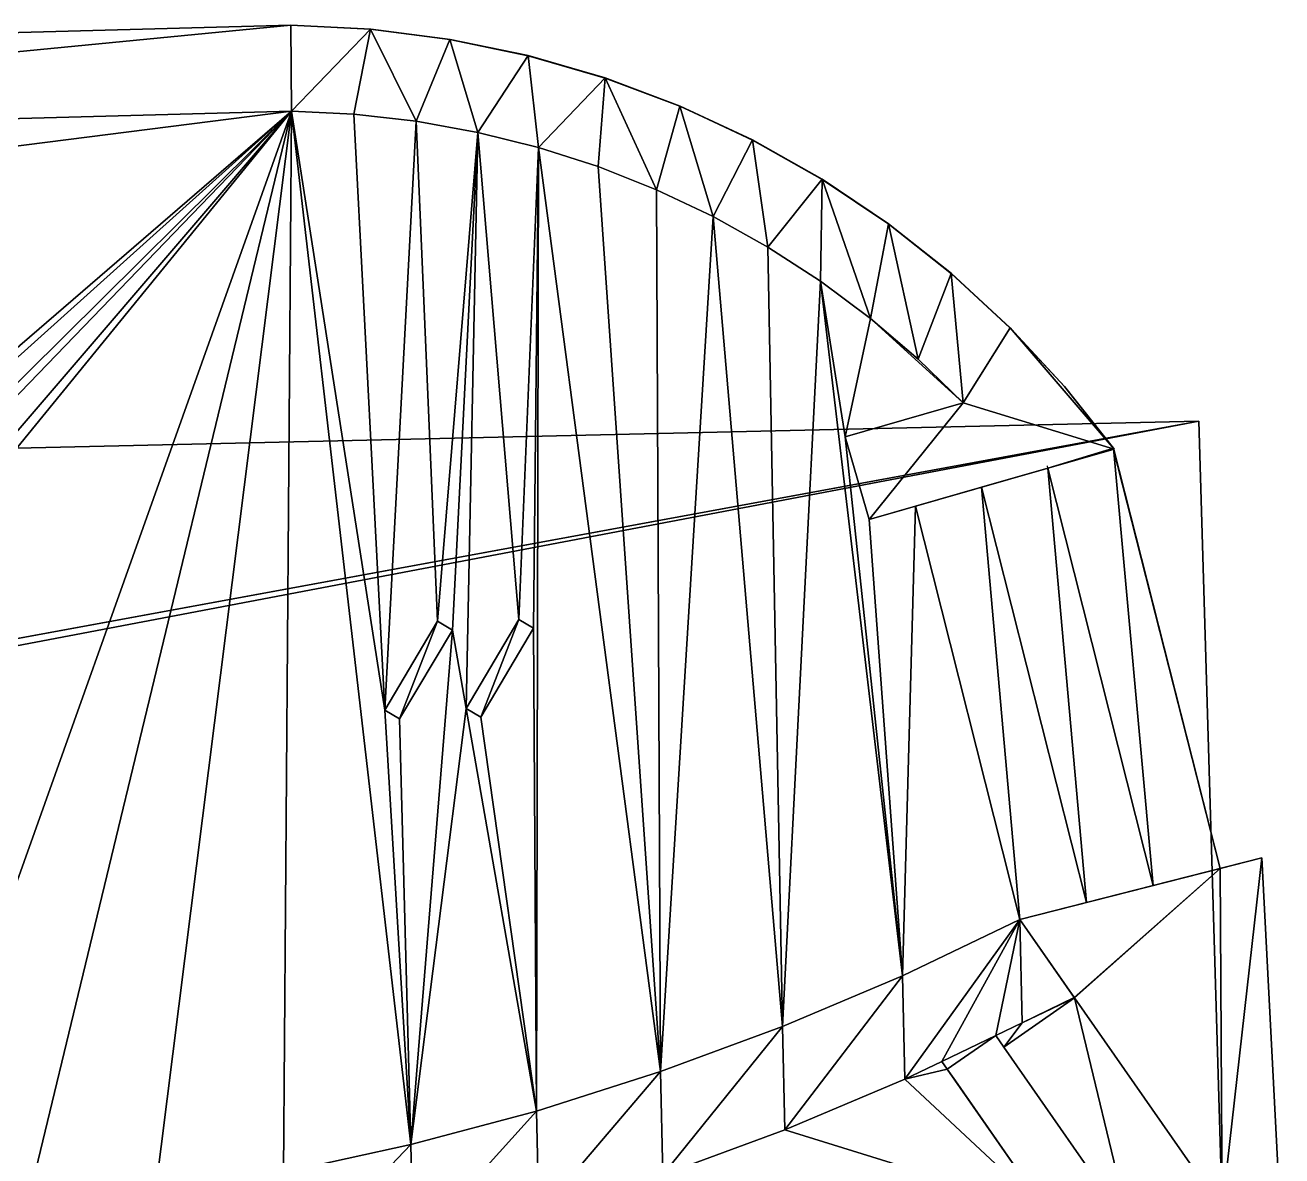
# Model space of a CAD drawing. Extents: x -282 to 16, y -6 to 46.
# Drawn here: x 7.47 to 14.77, y 39.26 to 45.82 of the extents above; entities that cross this region are included whole.
import ezdxf

# ---------------------------------------------------------------- set-up
doc = ezdxf.new("R2010")
doc.units = 0

msp = doc.modelspace()

# ---------------------------------------------------------------- linework, layer by layer
for p, q in [((9.0161, 45.8174, -0.6398), (1.4011, 45.6126, -0.5418)), ((9.4798, 45.7941, -0.6467), (9.0161, 45.8174, -0.6398)), ((9.4798, 45.7941, -0.6467), (9.9403, 45.735, -0.6535)), ((9.9403, 45.735, -0.6535), (10.3949, 45.6405, -0.6602)), ((10.3949, 45.6405, -0.6602), (10.8408, 45.5112, -0.6668)), ((10.8408, 45.5112, -0.6668), (11.2755, 45.3479, -0.6732)), ((11.2755, 45.3479, -0.6732), (11.6962, 45.1515, -0.6793)), ((11.6962, 45.1515, -0.6793), (12.1005, 44.9232, -0.6852)), ((12.1005, 44.9232, -0.6852), (12.486, 44.6643, -0.6909)), ((12.486, 44.6643, -0.6909), (12.8504, 44.3765, -0.6962)), ((12.8504, 44.3765, -0.6962), (13.1914, 44.0614, -0.7011)), ((13.1914, 44.0614, -0.7011), (13.5072, 43.7209, -0.7057)), ((13.5072, 43.7209, -0.7057), (13.7906, 43.3635, -0.7097)), ((13.4115, 43.2467, -0.0618), (13.4083, 43.2592, -0.0618)), ((14.4107, 40.9231, -0.0618), (14.4107, 40.9235, -0.0618)), ((13.5658, 40.1727, 3.5982), (13.5658, 40.1727, 3.9398))]:
    msp.add_line(p, q)
for points in [[(1.4011, 45.6126, -0.4135), (9.0162, 45.8172, -0.493), (9.0161, 45.8174, -0.6398)], [(1.4011, 45.6126, -0.4135), (9.0161, 45.8174, -0.6398), (1.4011, 45.6126, -0.5418)], [(9.0161, 45.8174, 0.1382), (9.0168, 45.8166, -0.0453), (1.4011, 45.6126, 0.1382)], [(9.0161, 45.8174, 0.1382), (1.4011, 45.6126, 0.1382), (1.909, 45.1261, 0.1382)], [(9.0196, 45.3174, 0.1382), (9.0161, 45.8174, 0.1382), (1.909, 45.1261, 0.1382)], [(9.0161, 45.8174, -0.6398), (9.48, 45.7939, -0.4986), (9.4798, 45.7941, -0.6467)], [(9.48, 45.7939, -0.4986), (9.0161, 45.8174, -0.6398), (9.0162, 45.8172, -0.493)], [(9.4798, 45.7941, 0.1382), (9.0168, 45.8166, -0.0453), (9.0161, 45.8174, 0.1382)], [(9.4798, 45.7941, 0.1382), (9.0161, 45.8174, 0.1382), (9.0196, 45.3174, 0.1382)], [(1.4011, 45.6126, -0.0618), (9.0162, 45.8172, -0.493), (1.4011, 45.6126, -0.4135)], [(1.4011, 45.6126, -0.0618), (9.0167, 45.8167, -0.0906), (9.0162, 45.8172, -0.493)], [(1.4011, 45.6126, -0.0618), (9.0168, 45.8166, -0.0453), (9.0167, 45.8167, -0.0906)], [(9.0168, 45.8166, -0.0453), (1.4011, 45.6126, -0.0618), (1.4011, 45.6126, -0.0222)], [(1.4011, 45.6126, 0.1382), (9.0168, 45.8166, -0.0453), (1.4011, 45.6126, -0.0222)], [(9.0162, 45.8172, -0.493), (9.4805, 45.7933, -0.0926), (9.48, 45.7939, -0.4986)], [(9.4805, 45.7933, -0.0926), (9.0162, 45.8172, -0.493), (9.0167, 45.8167, -0.0906)], [(9.0167, 45.8167, -0.0906), (9.4806, 45.7932, -0.0469), (9.4805, 45.7933, -0.0926)], [(9.4806, 45.7932, -0.0469), (9.0167, 45.8167, -0.0906), (9.0168, 45.8166, -0.0453)], [(9.0168, 45.8166, -0.0453), (9.4798, 45.7941, 0.1382), (9.4806, 45.7932, -0.0469)], [(9.3828, 45.3005, 0.1382), (9.4798, 45.7941, 0.1382), (9.0196, 45.3174, 0.1382)], [(9.7441, 45.2597, 0.1382), (9.4798, 45.7941, 0.1382), (9.3828, 45.3005, 0.1382)], [(9.4798, 45.7941, -0.6467), (9.9405, 45.7347, -0.5041), (9.9403, 45.735, -0.6535)], [(9.9405, 45.7347, -0.5041), (9.4798, 45.7941, -0.6467), (9.48, 45.7939, -0.4986)], [(9.9404, 45.735, 0.1382), (9.4806, 45.7932, -0.0469), (9.4798, 45.7941, 0.1382)], [(9.9404, 45.735, 0.1382), (9.4798, 45.7941, 0.1382), (9.7441, 45.2597, 0.1382)], [(9.48, 45.7939, -0.4986), (9.9411, 45.7341, -0.0946), (9.9405, 45.7347, -0.5041)], [(9.9411, 45.7341, -0.0946), (9.48, 45.7939, -0.4986), (9.4805, 45.7933, -0.0926)], [(9.4805, 45.7933, -0.0926), (9.9412, 45.7341, -0.0485), (9.9411, 45.7341, -0.0946)], [(9.9412, 45.7341, -0.0485), (9.4805, 45.7933, -0.0926), (9.4806, 45.7932, -0.0469)], [(9.4806, 45.7932, -0.0469), (9.9404, 45.735, 0.1382), (9.9412, 45.7341, -0.0485)], [(10.102, 45.1952, 0.1382), (9.9404, 45.735, 0.1382), (9.7441, 45.2597, 0.1382)], [(9.9403, 45.735, -0.6535), (10.3951, 45.6402, -0.5096), (10.3949, 45.6405, -0.6602)], [(10.3951, 45.6402, -0.5096), (9.9403, 45.735, -0.6535), (9.9405, 45.7347, -0.5041)], [(10.3951, 45.6405, 0.1382), (9.9412, 45.7341, -0.0485), (9.9404, 45.735, 0.1382)], [(10.3951, 45.6405, 0.1382), (9.9404, 45.735, 0.1382), (10.102, 45.1952, 0.1382)], [(9.9405, 45.7347, -0.5041), (10.3958, 45.6396, -0.0966), (10.3951, 45.6402, -0.5096)], [(10.3958, 45.6396, -0.0966), (9.9405, 45.7347, -0.5041), (9.9411, 45.7341, -0.0946)], [(9.9411, 45.7341, -0.0946), (10.3959, 45.6395, -0.0501), (10.3958, 45.6396, -0.0966)], [(10.3959, 45.6395, -0.0501), (9.9411, 45.7341, -0.0946), (9.9412, 45.7341, -0.0485)], [(9.9412, 45.7341, -0.0485), (10.3951, 45.6405, 0.1382), (10.3959, 45.6395, -0.0501)], [(10.4547, 45.1072, 0.1382), (10.3951, 45.6405, 0.1382), (10.102, 45.1952, 0.1382)], [(10.3949, 45.6405, -0.6602), (10.8411, 45.511, -0.5149), (10.8408, 45.5112, -0.6668)], [(10.8411, 45.511, -0.5149), (10.3949, 45.6405, -0.6602), (10.3951, 45.6402, -0.5096)], [(10.841, 45.5112, 0.1382), (10.3959, 45.6395, -0.0501), (10.3951, 45.6405, 0.1382)], [(10.841, 45.5112, 0.1382), (10.3951, 45.6405, 0.1382), (10.4547, 45.1072, 0.1382)], [(10.3951, 45.6402, -0.5096), (10.8418, 45.5102, -0.0986), (10.8411, 45.511, -0.5149)], [(10.8418, 45.5102, -0.0986), (10.3951, 45.6402, -0.5096), (10.3958, 45.6396, -0.0966)], [(10.3958, 45.6396, -0.0966), (10.8419, 45.5102, -0.0517), (10.8418, 45.5102, -0.0986)], [(10.8419, 45.5102, -0.0517), (10.3958, 45.6396, -0.0966), (10.3959, 45.6395, -0.0501)], [(10.3959, 45.6395, -0.0501), (10.841, 45.5112, 0.1382), (10.8419, 45.5102, -0.0517)], [(10.801, 44.9962, 0.1382), (10.841, 45.5112, 0.1382), (10.4547, 45.1072, 0.1382)], [(11.1391, 44.8625, 0.1382), (10.841, 45.5112, 0.1382), (10.801, 44.9962, 0.1382)], [(10.8408, 45.5112, -0.6668), (11.2758, 45.3476, -0.5201), (11.2755, 45.3479, -0.6732)], [(11.2758, 45.3476, -0.5201), (10.8408, 45.5112, -0.6668), (10.8411, 45.511, -0.5149)], [(11.2757, 45.3479, 0.1382), (10.8419, 45.5102, -0.0517), (10.841, 45.5112, 0.1382)], [(11.2757, 45.3479, 0.1382), (10.841, 45.5112, 0.1382), (11.1391, 44.8625, 0.1382)], [(10.8411, 45.511, -0.5149), (11.2765, 45.3469, -0.1004), (11.2758, 45.3476, -0.5201)], [(11.2765, 45.3469, -0.1004), (10.8411, 45.511, -0.5149), (10.8418, 45.5102, -0.0986)], [(10.8418, 45.5102, -0.0986), (11.2766, 45.3468, -0.0532), (11.2765, 45.3469, -0.1004)], [(11.2766, 45.3468, -0.0532), (10.8418, 45.5102, -0.0986), (10.8419, 45.5102, -0.0517)], [(10.8419, 45.5102, -0.0517), (11.2757, 45.3479, 0.1382), (11.2766, 45.3468, -0.0532)], [(1.909, 45.1261, -0.0618), (1.9203, 44.4164, -0.0618), (9.0196, 45.3174, -0.0618)], [(9.0196, 45.3174, 0.1382), (1.909, 45.1261, 0.1382), (9.0196, 45.3174, -0.0618)], [(1.909, 45.1261, -0.0618), (9.0196, 45.3174, -0.0618), (1.909, 45.1261, 0.1382)], [(5.4697, 42.2581, -0.0618), (9.0196, 45.3174, -0.0618), (1.9203, 44.4164, -0.0618)], [(5.5557, 42.207, -0.0618), (9.0196, 45.3174, -0.0618), (5.4697, 42.2581, -0.0618)], [(5.9413, 42.2687, -0.0618), (9.0196, 45.3174, -0.0618), (5.5557, 42.207, -0.0618)], [(6.0273, 42.2177, -0.0618), (9.0196, 45.3174, -0.0618), (5.9413, 42.2687, -0.0618)], [(6.4129, 42.2794, -0.0618), (9.0196, 45.3174, -0.0618), (6.0273, 42.2177, -0.0618)], [(6.4989, 42.2284, -0.0618), (9.0196, 45.3174, -0.0618), (6.4129, 42.2794, -0.0618)], [(6.7262, 38.8853, -0.0618), (9.0196, 45.3174, -0.0618), (6.4989, 42.2284, -0.0618)], [(7.4796, 38.942, -0.0618), (9.0196, 45.3174, -0.0618), (6.7262, 38.8853, -0.0618)], [(8.2296, 39.0337, -0.0618), (9.0196, 45.3174, -0.0618), (7.4796, 38.942, -0.0618)], [(8.9745, 39.16, -0.0618), (9.0196, 45.3174, -0.0618), (8.2296, 39.0337, -0.0618)], [(9.7128, 39.3209, -0.0618), (9.0196, 45.3174, -0.0618), (8.9745, 39.16, -0.0618)], [(9.3828, 45.3005, -0.0618), (9.0196, 45.3174, -0.0618), (9.5622, 41.842, -0.0618)], [(9.5622, 41.842, -0.0618), (9.0196, 45.3174, -0.0618), (9.7128, 39.3209, -0.0618)], [(9.3828, 45.3005, 0.1382), (9.0196, 45.3174, 0.1382), (9.3828, 45.3005, -0.0618)], [(9.0196, 45.3174, -0.0618), (9.3828, 45.3005, -0.0618), (9.0196, 45.3174, 0.1382)], [(11.4677, 44.7069, 0.1382), (11.2757, 45.3479, 0.1382), (11.1391, 44.8625, 0.1382)], [(11.2755, 45.3479, -0.6732), (11.6965, 45.1512, -0.5251), (11.6962, 45.1515, -0.6793)], [(11.6965, 45.1512, -0.5251), (11.2755, 45.3479, -0.6732), (11.2758, 45.3476, -0.5201)], [(11.6965, 45.1515, 0.1382), (11.2766, 45.3468, -0.0532), (11.2757, 45.3479, 0.1382)], [(11.6965, 45.1515, 0.1382), (11.2757, 45.3479, 0.1382), (11.4677, 44.7069, 0.1382)], [(11.2758, 45.3476, -0.5201), (11.6973, 45.1504, -0.1022), (11.6965, 45.1512, -0.5251)], [(11.6973, 45.1504, -0.1022), (11.2758, 45.3476, -0.5201), (11.2765, 45.3469, -0.1004)], [(11.2765, 45.3469, -0.1004), (11.6974, 45.1503, -0.0546), (11.6973, 45.1504, -0.1022)], [(11.6974, 45.1503, -0.0546), (11.2765, 45.3469, -0.1004), (11.2766, 45.3468, -0.0532)], [(11.2766, 45.3468, -0.0532), (11.6965, 45.1515, 0.1382), (11.6974, 45.1503, -0.0546)], [(9.3828, 45.3005, -0.0618), (9.5622, 41.842, -0.0618), (9.7441, 45.2597, -0.0618)], [(9.7441, 45.2597, 0.1382), (9.3828, 45.3005, 0.1382), (9.7441, 45.2597, -0.0618)], [(9.3828, 45.3005, -0.0618), (9.7441, 45.2597, -0.0618), (9.3828, 45.3005, 0.1382)], [(9.8686, 42.3578, -0.0618), (9.7441, 45.2597, -0.0618), (9.5622, 41.842, -0.0618)], [(10.102, 45.1952, -0.0618), (9.7441, 45.2597, -0.0618), (9.8686, 42.3578, -0.0618)], [(10.102, 45.1952, 0.1382), (9.7441, 45.2597, 0.1382), (10.102, 45.1952, -0.0618)], [(9.7441, 45.2597, -0.0618), (10.102, 45.1952, -0.0618), (9.7441, 45.2597, 0.1382)], [(9.9546, 42.3068, -0.0618), (10.102, 45.1952, -0.0618), (9.8686, 42.3578, -0.0618)], [(10.0338, 41.8526, -0.0618), (10.102, 45.1952, -0.0618), (9.9546, 42.3068, -0.0618)], [(10.3402, 42.3685, -0.0618), (10.102, 45.1952, -0.0618), (10.0338, 41.8526, -0.0618)], [(10.4547, 45.1072, -0.0618), (10.102, 45.1952, -0.0618), (10.3402, 42.3685, -0.0618)], [(10.4547, 45.1072, 0.1382), (10.102, 45.1952, 0.1382), (10.4547, 45.1072, -0.0618)], [(10.102, 45.1952, -0.0618), (10.4547, 45.1072, -0.0618), (10.102, 45.1952, 0.1382)], [(10.4262, 42.3175, -0.0618), (10.4547, 45.1072, -0.0618), (10.3402, 42.3685, -0.0618)], [(10.4428, 39.5158, -0.0618), (10.4547, 45.1072, -0.0618), (10.4262, 42.3175, -0.0618)], [(11.1629, 39.7445, -0.0618), (10.4547, 45.1072, -0.0618), (10.4428, 39.5158, -0.0618)], [(10.801, 44.9962, -0.0618), (10.4547, 45.1072, -0.0618), (11.1629, 39.7445, -0.0618)], [(10.801, 44.9962, 0.1382), (10.4547, 45.1072, 0.1382), (10.801, 44.9962, -0.0618)], [(10.4547, 45.1072, -0.0618), (10.801, 44.9962, -0.0618), (10.4547, 45.1072, 0.1382)], [(11.7853, 44.5299, 0.1382), (11.6965, 45.1515, 0.1382), (11.4677, 44.7069, 0.1382)], [(11.6962, 45.1515, -0.6793), (12.1008, 44.9229, -0.5299), (12.1005, 44.9232, -0.6852)], [(12.1008, 44.9229, -0.5299), (11.6962, 45.1515, -0.6793), (11.6965, 45.1512, -0.5251)], [(12.1009, 44.9232, 0.1382), (11.6974, 45.1503, -0.0546), (11.6965, 45.1515, 0.1382)], [(12.1009, 44.9232, 0.1382), (11.6965, 45.1515, 0.1382), (11.7853, 44.5299, 0.1382)], [(11.6965, 45.1512, -0.5251), (12.1017, 44.9221, -0.104), (12.1008, 44.9229, -0.5299)], [(12.1017, 44.9221, -0.104), (11.6965, 45.1512, -0.5251), (11.6973, 45.1504, -0.1022)], [(11.6973, 45.1504, -0.1022), (12.1018, 44.922, -0.056), (12.1017, 44.9221, -0.104)], [(12.1018, 44.922, -0.056), (11.6973, 45.1504, -0.1022), (11.6974, 45.1503, -0.0546)], [(11.6974, 45.1503, -0.0546), (12.1009, 44.9232, 0.1382), (12.1018, 44.922, -0.056)], [(11.1391, 44.8625, -0.0618), (10.801, 44.9962, -0.0618), (11.1629, 39.7445, -0.0618)], [(11.1391, 44.8625, 0.1382), (10.801, 44.9962, 0.1382), (11.1391, 44.8625, -0.0618)], [(10.801, 44.9962, -0.0618), (11.1391, 44.8625, -0.0618), (10.801, 44.9962, 0.1382)], [(12.0906, 44.3324, 0.1382), (12.1009, 44.9232, 0.1382), (11.7853, 44.5299, 0.1382)], [(12.3821, 44.1152, 0.1382), (12.1009, 44.9232, 0.1382), (12.0906, 44.3324, 0.1382)], [(12.1005, 44.9232, -0.6852), (12.4864, 44.664, -0.5344), (12.486, 44.6643, -0.6909)], [(12.4864, 44.664, -0.5344), (12.1005, 44.9232, -0.6852), (12.1008, 44.9229, -0.5299)], [(12.1008, 44.9229, -0.5299), (12.4873, 44.6632, -0.1056), (12.4864, 44.664, -0.5344)], [(12.4873, 44.6632, -0.1056), (12.1008, 44.9229, -0.5299), (12.1017, 44.9221, -0.104)], [(12.4864, 44.6644, 0.1382), (12.1018, 44.922, -0.056), (12.1009, 44.9232, 0.1382)], [(12.4864, 44.6644, 0.1382), (12.1009, 44.9232, 0.1382), (12.3821, 44.1152, 0.1382)], [(12.1017, 44.9221, -0.104), (12.4874, 44.6631, -0.0573), (12.4873, 44.6632, -0.1056)], [(12.4874, 44.6631, -0.0573), (12.1017, 44.9221, -0.104), (12.1018, 44.922, -0.056)], [(12.1018, 44.922, -0.056), (12.4864, 44.6644, 0.1382), (12.4874, 44.6631, -0.0573)], [(11.4677, 44.7069, -0.0618), (11.1391, 44.8625, -0.0618), (11.1629, 39.7445, -0.0618)], [(11.4677, 44.7069, 0.1382), (11.1391, 44.8625, 0.1382), (11.4677, 44.7069, -0.0618)], [(11.1391, 44.8625, -0.0618), (11.4677, 44.7069, -0.0618), (11.1391, 44.8625, 0.1382)], [(11.8717, 40.0063, -0.0618), (11.4677, 44.7069, -0.0618), (11.1629, 39.7445, -0.0618)], [(11.7853, 44.5299, -0.0618), (11.4677, 44.7069, -0.0618), (11.8717, 40.0063, -0.0618)], [(11.7853, 44.5299, 0.1382), (11.4677, 44.7069, 0.1382), (11.7853, 44.5299, -0.0618)], [(11.4677, 44.7069, -0.0618), (11.7853, 44.5299, -0.0618), (11.4677, 44.7069, 0.1382)], [(12.6587, 43.8792, 0.1382), (12.4864, 44.6644, 0.1382), (12.3821, 44.1152, 0.1382)], [(12.486, 44.6643, -0.6909), (12.8507, 44.3762, -0.5387), (12.8504, 44.3765, -0.6962)], [(12.8507, 44.3762, -0.5387), (12.486, 44.6643, -0.6909), (12.4864, 44.664, -0.5344)], [(12.8508, 44.3765, 0.1382), (12.4874, 44.6631, -0.0573), (12.4864, 44.6644, 0.1382)], [(12.8508, 44.3765, 0.1382), (12.4864, 44.6644, 0.1382), (12.6587, 43.8792, 0.1382)], [(12.4864, 44.664, -0.5344), (12.8517, 44.3753, -0.1072), (12.8507, 44.3762, -0.5387)], [(12.8517, 44.3753, -0.1072), (12.4864, 44.664, -0.5344), (12.4873, 44.6632, -0.1056)], [(12.4873, 44.6632, -0.1056), (12.8519, 44.3752, -0.0586), (12.8517, 44.3753, -0.1072)], [(12.8519, 44.3752, -0.0586), (12.4873, 44.6632, -0.1056), (12.4874, 44.6631, -0.0573)], [(12.4874, 44.6631, -0.0573), (12.8508, 44.3765, 0.1382), (12.8519, 44.3752, -0.0586)], [(12.0906, 44.3324, -0.0618), (11.7853, 44.5299, -0.0618), (11.8717, 40.0063, -0.0618)], [(12.0906, 44.3324, 0.1382), (11.7853, 44.5299, 0.1382), (12.0906, 44.3324, -0.0618)], [(11.7853, 44.5299, -0.0618), (12.0906, 44.3324, -0.0618), (11.7853, 44.5299, 0.1382)], [(12.9192, 43.6255, 0.1382), (12.8508, 44.3765, 0.1382), (12.6587, 43.8792, 0.1382)], [(12.8504, 44.3765, -0.6962), (13.1918, 44.0611, -0.5427), (13.1914, 44.0614, -0.7011)], [(13.1918, 44.0611, -0.5427), (12.8504, 44.3765, -0.6962), (12.8507, 44.3762, -0.5387)], [(12.8507, 44.3762, -0.5387), (13.1929, 44.0602, -0.1086), (13.1918, 44.0611, -0.5427)], [(13.1929, 44.0602, -0.1086), (12.8507, 44.3762, -0.5387), (12.8517, 44.3753, -0.1072)], [(13.1919, 44.0615, 0.1382), (12.8519, 44.3752, -0.0586), (12.8508, 44.3765, 0.1382)], [(13.1919, 44.0615, 0.1382), (12.8508, 44.3765, 0.1382), (12.9192, 43.6255, 0.1382)], [(12.8517, 44.3753, -0.1072), (13.193, 44.0601, -0.0597), (13.1929, 44.0602, -0.1086)], [(13.193, 44.0601, -0.0597), (12.8517, 44.3753, -0.1072), (12.8519, 44.3752, -0.0586)], [(12.8519, 44.3752, -0.0586), (13.1919, 44.0615, 0.1382), (13.193, 44.0601, -0.0597)], [(12.5675, 40.3008, -0.0618), (12.0906, 44.3324, -0.0618), (11.8717, 40.0063, -0.0618)], [(12.2352, 43.4291, -0.0618), (12.0906, 44.3324, -0.0618), (12.5675, 40.3008, -0.0618)], [(12.0906, 44.3324, -0.0618), (12.2352, 43.4291, -0.0618), (12.3821, 44.1152, -0.0618)], [(12.3821, 44.1152, 0.1382), (12.0906, 44.3324, 0.1382), (12.3821, 44.1152, -0.0618)], [(12.0906, 44.3324, -0.0618), (12.3821, 44.1152, -0.0618), (12.0906, 44.3324, 0.1382)], [(12.9192, 43.6255, -0.0618), (12.3821, 44.1152, -0.0618), (12.2352, 43.4291, -0.0618)], [(12.6587, 43.8792, -0.0618), (12.3821, 44.1152, -0.0618), (12.9192, 43.6255, -0.0618)], [(12.6587, 43.8792, 0.1382), (12.3821, 44.1152, 0.1382), (12.6587, 43.8792, -0.0618)], [(12.3821, 44.1152, -0.0618), (12.6587, 43.8792, -0.0618), (12.3821, 44.1152, 0.1382)], [(13.1919, 44.0615, 0.1382), (12.9192, 43.6255, 0.1382), (13.7962, 43.3571, 0.1382)], [(13.1918, 44.0611, -0.5427), (13.5072, 43.7209, -0.7057), (13.1914, 44.0614, -0.7011)], [(13.5072, 43.7209, -0.7057), (13.1918, 44.0611, -0.5427), (13.5076, 43.7206, -0.5464)], [(13.1929, 44.0602, -0.1086), (13.5076, 43.7206, -0.5464), (13.1918, 44.0611, -0.5427)], [(13.5076, 43.721, 0.1382), (13.193, 44.0601, -0.0597), (13.1919, 44.0615, 0.1382)], [(13.5076, 43.721, 0.1382), (13.1919, 44.0615, 0.1382), (13.7962, 43.3571, 0.1382)], [(13.5076, 43.7206, -0.5464), (13.1929, 44.0602, -0.1086), (13.5087, 43.7196, -0.11)], [(13.193, 44.0601, -0.0597), (13.5087, 43.7196, -0.11), (13.1929, 44.0602, -0.1086)], [(13.5087, 43.7196, -0.11), (13.193, 44.0601, -0.0597), (13.5088, 43.7195, -0.0608)], [(13.193, 44.0601, -0.0597), (13.5076, 43.721, 0.1382), (13.5088, 43.7195, -0.0608)], [(12.9192, 43.6255, 0.1382), (12.6587, 43.8792, 0.1382), (12.9192, 43.6255, -0.0618)], [(12.6587, 43.8792, -0.0618), (12.9192, 43.6255, -0.0618), (12.6587, 43.8792, 0.1382)], [(13.5076, 43.7206, -0.5464), (13.7906, 43.3635, -0.7097), (13.5072, 43.7209, -0.7057)], [(13.7962, 43.3571, 0.1382), (13.5088, 43.7195, -0.0608), (13.5076, 43.721, 0.1382)], [(13.7906, 43.3635, -0.7097), (13.5076, 43.7206, -0.5464), (13.792, 43.3619, -0.5497)], [(13.5087, 43.7196, -0.11), (13.792, 43.3619, -0.5497), (13.5076, 43.7206, -0.5464)], [(13.792, 43.3619, -0.5497), (13.5087, 43.7196, -0.11), (13.7957, 43.3576, -0.1112)], [(13.5088, 43.7195, -0.0608), (13.7957, 43.3576, -0.1112), (13.5087, 43.7196, -0.11)], [(13.7957, 43.3576, -0.1112), (13.5088, 43.7195, -0.0608), (13.7962, 43.3571, -0.0618)], [(13.5088, 43.7195, -0.0608), (13.7962, 43.3571, 0.1382), (13.7962, 43.3571, -0.0618)], [(12.2352, 43.4291, 0.1382), (12.3732, 42.9485, 0.1382), (12.9192, 43.6255, 0.1382)], [(12.2352, 43.4291, 0.1382), (12.9192, 43.6255, 0.1382), (12.2352, 43.4291, -0.0618)], [(12.9192, 43.6255, -0.0618), (12.2352, 43.4291, -0.0618), (12.9192, 43.6255, 0.1382)], [(13.7962, 43.3571, 0.1382), (12.9192, 43.6255, 0.1382), (12.3732, 42.9485, 0.1382)], [(-14.2685, 42.8681, 3.9398), (14.2882, 43.5191, 3.6014), (-14.2685, 42.8682, 3.5998)], [(14.2882, 43.5191, 3.6014), (-14.2685, 42.8681, 3.9398), (14.2882, 43.5189, 3.9414)], [(14.2882, 43.5189, 3.9414), (-14.2685, 42.8681, 3.9398), (14.2882, 43.5191, 3.6014)], [(-14.2685, 42.8682, 3.5998), (14.2882, 43.5191, 3.6014), (-14.2685, 42.8681, 3.9398)], [(-14.2685, 42.8682, 3.5998), (-14.1341, 38.2928, 3.5982), (14.2882, 43.5191, 3.6014)], [(14.2882, 43.5191, 3.6014), (-14.1341, 38.2928, 3.5982), (-14.2685, 42.8682, 3.5998)], [(-14.1342, 38.2927, 3.9382), (14.2882, 43.5189, 3.9414), (-14.2685, 42.8681, 3.9398)], [(-14.2685, 42.8681, 3.9398), (14.2882, 43.5189, 3.9414), (-14.1342, 38.2927, 3.9382)], [(14.2882, 43.5189, 3.9414), (-14.1342, 38.2927, 3.9382), (-13.1075, 38.3161, 3.9382)], [(-13.1075, 38.3161, 3.9382), (-14.1342, 38.2927, 3.9382), (14.2882, 43.5189, 3.9414)], [(14.4226, 38.9436, 3.5998), (14.2882, 43.5191, 3.6014), (-14.1341, 38.2928, 3.5982)], [(-14.1341, 38.2928, 3.5982), (14.2882, 43.5191, 3.6014), (14.4226, 38.9436, 3.5998)], [(14.2882, 43.5189, 3.9414), (-13.1075, 38.3161, 3.9382), (14.4226, 38.9435, 3.9398)], [(14.4226, 38.9435, 3.9398), (-13.1075, 38.3161, 3.9382), (14.2882, 43.5189, 3.9414)], [(14.2882, 43.5189, 3.9414), (14.4226, 38.9436, 3.5998), (14.2882, 43.5191, 3.6014)], [(14.2882, 43.5191, 3.6014), (14.4226, 38.9436, 3.5998), (14.2882, 43.5189, 3.9414)], [(14.4226, 38.9435, 3.9382), (14.2882, 43.5189, 3.9414), (14.4226, 38.9435, 3.9398)], [(14.2882, 43.5189, 3.9414), (14.4226, 38.9435, 3.9382), (14.4226, 38.9436, 3.5998)], [(14.4226, 38.9436, 3.5998), (14.4226, 38.9435, 3.9382), (14.2882, 43.5189, 3.9414)], [(14.4226, 38.9435, 3.9398), (14.2882, 43.5189, 3.9414), (14.4226, 38.9435, 3.9382)], [(12.3732, 42.9485, -0.0618), (12.2352, 43.4291, -0.0618), (12.5675, 40.3008, -0.0618)], [(12.2352, 43.4291, 0.1382), (12.2352, 43.4291, -0.0618), (12.3732, 42.9485, 0.1382)], [(12.3732, 42.9485, -0.0618), (12.3732, 42.9485, 0.1382), (12.2352, 43.4291, -0.0618)], [(13.7962, 43.3571, 0.1382), (12.3732, 42.9485, 0.1382), (13.7962, 43.3571, -0.0618)], [(13.7962, 43.3571, -0.0618), (12.3732, 42.9485, 0.1382), (12.6422, 43.0258, -0.0618)], [(12.6422, 43.0258, -0.0618), (13.0268, 43.1362, -0.2218), (13.7962, 43.3571, -0.0618)], [(13.0268, 43.1362, -0.2218), (13.4115, 43.2467, -0.3818), (13.7962, 43.3571, -0.0618)], [(13.792, 43.3619, -0.5497), (13.4115, 43.2467, -0.5418), (14.0232, 40.8244, -0.5418)], [(13.4115, 43.2467, -0.5418), (13.792, 43.3619, -0.5497), (13.7962, 43.3571, -0.0618)], [(13.4115, 43.2467, -0.5418), (13.7962, 43.3571, -0.0618), (13.4115, 43.2467, -0.3818)], [(13.792, 43.3619, -0.5497), (14.4107, 40.9231, -0.5418), (13.7906, 43.3635, -0.7097)], [(14.4107, 40.9231, -0.5418), (14.4107, 40.9231, -0.7018), (13.7906, 43.3635, -0.7097)], [(13.792, 43.3619, -0.5497), (14.0232, 40.8244, -0.5418), (14.4107, 40.9231, -0.5418)], [(13.0268, 43.1362, -0.3818), (13.6355, 40.7257, -0.3818), (13.4115, 43.2467, -0.3818)], [(13.0268, 43.1362, -0.3818), (13.4115, 43.2467, -0.3818), (13.0268, 43.1362, -0.2218)], [(14.0232, 40.8244, -0.3818), (13.4115, 43.2467, -0.3818), (13.6355, 40.7257, -0.3818)], [(13.4115, 43.2467, -0.5418), (13.4115, 43.2467, -0.3818), (14.0232, 40.8244, -0.5418)], [(14.0232, 40.8244, -0.3818), (14.0232, 40.8244, -0.5418), (13.4115, 43.2467, -0.3818)], [(12.6422, 43.0258, -0.2218), (13.2489, 40.6273, -0.2218), (13.0268, 43.1362, -0.2218)], [(12.6422, 43.0258, -0.2218), (13.0268, 43.1362, -0.2218), (12.6422, 43.0258, -0.0618)], [(13.6355, 40.7257, -0.2218), (13.0268, 43.1362, -0.2218), (13.2489, 40.6273, -0.2218)], [(13.0268, 43.1362, -0.3818), (13.0268, 43.1362, -0.2218), (13.6355, 40.7257, -0.3818)], [(13.6355, 40.7257, -0.2218), (13.6355, 40.7257, -0.3818), (13.0268, 43.1362, -0.2218)], [(12.6422, 43.0258, -0.0618), (12.3732, 42.9485, -0.0618), (12.5675, 40.3008, -0.0618)], [(12.3732, 42.9485, -0.0618), (12.6422, 43.0258, -0.0618), (12.3732, 42.9485, 0.1382)], [(13.2489, 40.6273, -0.0618), (12.6422, 43.0258, -0.0618), (12.5675, 40.3008, -0.0618)], [(12.6422, 43.0258, -0.2218), (12.6422, 43.0258, -0.0618), (13.2489, 40.6273, -0.2218)], [(13.2489, 40.6273, -0.0618), (13.2489, 40.6273, -0.2218), (12.6422, 43.0258, -0.0618)], [(9.8686, 42.3578, 3.5982), (9.5622, 41.842, -0.0618), (9.5622, 41.842, 3.5982)], [(9.5622, 41.842, -0.0618), (9.8686, 42.3578, 3.5982), (9.8686, 42.3578, -0.0618)], [(9.8686, 42.3578, -0.0618), (9.8686, 42.3578, 3.5982), (9.5622, 41.842, -0.0618)], [(9.5622, 41.842, 3.5982), (9.5622, 41.842, -0.0618), (9.8686, 42.3578, 3.5982)], [(9.8686, 42.3578, -0.0618), (9.6482, 41.7909, -0.0618), (9.5622, 41.842, -0.0618)], [(9.5622, 41.842, -0.0618), (9.6482, 41.7909, -0.0618), (9.8686, 42.3578, -0.0618)], [(9.6482, 41.7909, -0.0618), (9.8686, 42.3578, -0.0618), (9.9546, 42.3068, -0.0618)], [(9.9546, 42.3068, -0.0618), (9.8686, 42.3578, -0.0618), (9.6482, 41.7909, -0.0618)], [(9.8686, 42.3578, 3.5982), (9.9546, 42.3068, -0.0618), (9.8686, 42.3578, -0.0618)], [(9.9546, 42.3068, -0.0618), (9.8686, 42.3578, 3.5982), (9.9546, 42.3068, 3.5982)], [(9.9546, 42.3068, 3.5982), (9.8686, 42.3578, 3.5982), (9.9546, 42.3068, -0.0618)], [(9.8686, 42.3578, -0.0618), (9.9546, 42.3068, -0.0618), (9.8686, 42.3578, 3.5982)], [(10.3402, 42.3685, 3.5982), (10.0338, 41.8526, -0.0618), (10.0338, 41.8526, 3.5982)], [(10.0338, 41.8526, -0.0618), (10.3402, 42.3685, 3.5982), (10.3402, 42.3685, -0.0618)], [(10.3402, 42.3685, -0.0618), (10.3402, 42.3685, 3.5982), (10.0338, 41.8526, -0.0618)], [(10.0338, 41.8526, 3.5982), (10.0338, 41.8526, -0.0618), (10.3402, 42.3685, 3.5982)], [(10.3402, 42.3685, -0.0618), (10.1198, 41.8016, -0.0618), (10.0338, 41.8526, -0.0618)], [(10.0338, 41.8526, -0.0618), (10.1198, 41.8016, -0.0618), (10.3402, 42.3685, -0.0618)], [(10.1198, 41.8016, -0.0618), (10.3402, 42.3685, -0.0618), (10.4262, 42.3175, -0.0618)], [(10.4262, 42.3175, -0.0618), (10.3402, 42.3685, -0.0618), (10.1198, 41.8016, -0.0618)], [(10.4262, 42.3175, -0.0618), (10.1198, 41.8016, -0.0618), (10.4428, 39.5158, -0.0618)], [(10.4262, 42.3175, -0.0618), (10.1198, 41.8016, 3.5982), (10.1198, 41.8016, -0.0618)], [(10.1198, 41.8016, 3.5982), (10.4262, 42.3175, -0.0618), (10.4262, 42.3175, 3.5982)], [(10.4262, 42.3175, 3.5982), (10.4262, 42.3175, -0.0618), (10.1198, 41.8016, 3.5982)], [(10.1198, 41.8016, -0.0618), (10.1198, 41.8016, 3.5982), (10.4262, 42.3175, -0.0618)], [(10.3402, 42.3685, 3.5982), (10.4262, 42.3175, -0.0618), (10.3402, 42.3685, -0.0618)], [(10.4262, 42.3175, -0.0618), (10.3402, 42.3685, 3.5982), (10.4262, 42.3175, 3.5982)], [(10.4262, 42.3175, 3.5982), (10.3402, 42.3685, 3.5982), (10.4262, 42.3175, -0.0618)], [(10.3402, 42.3685, -0.0618), (10.4262, 42.3175, -0.0618), (10.3402, 42.3685, 3.5982)], [(9.9546, 42.3068, -0.0618), (9.6482, 41.7909, 3.5982), (9.6482, 41.7909, -0.0618)], [(9.6482, 41.7909, 3.5982), (9.9546, 42.3068, -0.0618), (9.9546, 42.3068, 3.5982)], [(9.9546, 42.3068, 3.5982), (9.9546, 42.3068, -0.0618), (9.6482, 41.7909, 3.5982)], [(9.6482, 41.7909, -0.0618), (9.6482, 41.7909, 3.5982), (9.9546, 42.3068, -0.0618)], [(9.9546, 42.3068, -0.0618), (9.6482, 41.7909, -0.0618), (9.7128, 39.3209, -0.0618)], [(10.0338, 41.8526, -0.0618), (9.9546, 42.3068, -0.0618), (9.7128, 39.3209, -0.0618)], [(9.6482, 41.7909, -0.0618), (9.5622, 41.842, 3.5982), (9.5622, 41.842, -0.0618)], [(9.5622, 41.842, 3.5982), (9.6482, 41.7909, -0.0618), (9.6482, 41.7909, 3.5982)], [(9.6482, 41.7909, 3.5982), (9.6482, 41.7909, -0.0618), (9.5622, 41.842, 3.5982)], [(9.5622, 41.842, -0.0618), (9.5622, 41.842, 3.5982), (9.6482, 41.7909, -0.0618)], [(9.6482, 41.7909, -0.0618), (9.5622, 41.842, -0.0618), (9.7128, 39.3209, -0.0618)], [(10.4428, 39.5158, -0.0618), (10.0338, 41.8526, -0.0618), (9.7128, 39.3209, -0.0618)], [(10.1198, 41.8016, -0.0618), (10.0338, 41.8526, -0.0618), (10.4428, 39.5158, -0.0618)], [(10.1198, 41.8016, -0.0618), (10.0338, 41.8526, 3.5982), (10.0338, 41.8526, -0.0618)], [(10.0338, 41.8526, 3.5982), (10.1198, 41.8016, -0.0618), (10.1198, 41.8016, 3.5982)], [(10.1198, 41.8016, 3.5982), (10.1198, 41.8016, -0.0618), (10.0338, 41.8526, 3.5982)], [(10.0338, 41.8526, -0.0618), (10.0338, 41.8526, 3.5982), (10.1198, 41.8016, -0.0618)], [(14.4107, 40.9231, 0.1382), (14.6531, 40.9848, 0.1382), (13.2489, 40.6273, 0.1382)], [(13.2489, 40.6273, 0.1382), (14.6531, 40.9848, 0.1382), (13.2489, 40.6273, -0.0618)], [(13.2489, 40.6273, -0.0618), (14.6531, 40.9848, 0.1382), (13.2489, 40.6273, -0.2218)], [(13.2489, 40.6273, -0.2218), (14.6531, 40.9848, 0.1382), (13.6355, 40.7257, -0.2218)], [(13.6355, 40.7257, -0.2218), (14.6531, 40.9848, 0.1382), (13.6355, 40.7257, -0.3818)], [(13.6355, 40.7257, -0.3818), (14.6531, 40.9848, 0.1382), (14.0232, 40.8244, -0.3818)], [(14.0232, 40.8244, -0.3818), (14.6531, 40.9848, 0.1382), (14.0232, 40.8244, -0.5418)], [(14.0232, 40.8244, -0.5418), (14.6531, 40.9848, 0.1382), (14.4107, 40.9231, -0.5418)], [(14.6531, 40.9848, 0.1382), (14.4107, 40.9231, 0.1382), (14.4226, 38.9435, 0.1382)], [(14.4107, 40.9231, -0.5418), (14.6531, 40.9848, 0.1382), (14.4107, 40.9231, -0.7018)], [(14.6531, 40.9848, -0.7018), (14.4107, 40.9231, -0.7018), (14.6531, 40.9848, 0.1382)], [(14.6531, 40.9848, 0.1382), (14.4226, 38.9435, 0.1382), (14.7698, 38.745, 0.1382)], [(14.6531, 40.9848, -0.7018), (14.6531, 40.9848, 0.1382), (14.7698, 38.745, -0.7018)], [(14.7698, 38.745, 0.1382), (14.7698, 38.745, -0.7018), (14.6531, 40.9848, 0.1382)], [(13.2489, 40.6273, 0.1382), (13.5647, 40.1743, 0.1382), (14.4107, 40.9231, 0.1382)], [(13.5658, 40.1727, 0.1382), (14.4107, 40.9231, 0.1382), (13.5647, 40.1743, 0.1382)], [(14.4226, 38.9435, 0.1382), (14.4107, 40.9231, 0.1382), (13.5658, 40.1727, 0.1382)], [(13.2489, 40.6273, 3.5982), (12.5675, 40.3008, 3.5982), (13.2489, 40.6273, 0.1382)], [(13.2489, 40.6273, 0.1382), (12.5675, 40.3008, 3.5982), (13.2489, 40.6273, -0.0618)], [(12.5675, 40.3008, -0.0618), (13.2489, 40.6273, -0.0618), (12.5675, 40.3008, 3.5982)], [(12.5675, 40.3008, 3.5982), (13.2489, 40.6273, -0.0618), (12.5675, 40.3008, -0.0618)], [(13.2489, 40.6273, -0.0618), (12.5675, 40.3008, 3.5982), (13.2489, 40.6273, 0.1382)], [(13.2489, 40.6273, 0.1382), (12.5675, 40.3008, 3.5982), (13.2489, 40.6273, 3.5982)], [(12.5811, 39.7009, -0.0618), (12.5675, 40.3008, -0.0618), (13.2489, 40.6273, -0.0618)], [(13.2489, 40.6273, -0.0618), (12.5675, 40.3008, -0.0618), (12.5811, 39.7009, -0.0618)], [(12.5811, 39.7009, -0.0618), (13.2489, 40.6273, -0.0618), (12.7957, 39.8037, -0.0618)], [(12.7957, 39.8037, -0.0618), (13.2489, 40.6273, -0.0618), (12.5811, 39.7009, -0.0618)], [(12.7957, 39.8037, -0.0618), (13.2489, 40.6273, -0.0618), (13.1089, 39.9538, -0.0618)], [(13.1089, 39.9538, -0.0618), (13.2489, 40.6273, -0.0618), (12.7957, 39.8037, -0.0618)], [(13.1089, 39.9538, -0.0618), (13.2489, 40.6273, -0.0618), (13.2625, 40.0274, -0.0618)], [(13.2625, 40.0274, -0.0618), (13.2489, 40.6273, -0.0618), (13.1089, 39.9538, -0.0618)], [(13.2489, 40.6273, 0.1382), (13.2489, 40.6273, -0.0618), (13.5647, 40.1743, 0.1382)], [(13.5647, 40.1743, -0.0618), (13.5647, 40.1743, 0.1382), (13.2489, 40.6273, -0.0618)], [(13.2625, 40.0274, -0.0618), (13.2489, 40.6273, -0.0618), (13.5647, 40.1743, -0.0618)], [(13.5647, 40.1743, -0.0618), (13.2489, 40.6273, -0.0618), (13.2625, 40.0274, -0.0618)], [(13.2489, 40.6273, 0.1382), (13.5647, 40.1743, 0.1382), (13.2489, 40.6273, 3.5982)], [(13.2489, 40.6273, 3.5982), (13.5647, 40.1743, 0.1382), (13.5658, 40.1727, 3.5982)], [(13.5658, 40.1727, 3.5982), (13.5647, 40.1743, 0.1382), (13.2489, 40.6273, 3.5982)], [(13.2489, 40.6273, 3.5982), (13.5647, 40.1743, 0.1382), (13.2489, 40.6273, 0.1382)], [(13.2489, 40.6273, -0.2218), (13.5647, 40.1743, -0.0618), (13.5647, 40.1743, -0.6993)], [(13.5647, 40.1743, -0.0618), (13.2489, 40.6273, -0.2218), (13.2489, 40.6273, -0.0618)], [(13.2489, 40.6273, -0.0618), (13.2489, 40.6273, -0.2218), (13.5647, 40.1743, -0.0618)], [(13.5647, 40.1743, -0.6993), (13.5647, 40.1743, -0.0618), (13.2489, 40.6273, -0.2218)], [(12.5675, 40.3008, 3.5982), (11.8717, 40.0063, 3.5982), (12.5675, 40.3008, -0.0618)], [(11.8717, 40.0063, -0.0618), (12.5675, 40.3008, -0.0618), (11.8717, 40.0063, 3.5982)], [(11.8717, 40.0063, 3.5982), (12.5675, 40.3008, -0.0618), (11.8717, 40.0063, -0.0618)], [(12.5675, 40.3008, -0.0618), (11.8717, 40.0063, 3.5982), (12.5675, 40.3008, 3.5982)], [(11.8853, 39.4065, -0.0618), (11.8717, 40.0063, -0.0618), (12.5675, 40.3008, -0.0618)], [(12.5675, 40.3008, -0.0618), (11.8717, 40.0063, -0.0618), (11.8853, 39.4065, -0.0618)], [(11.8853, 39.4065, -0.0618), (12.5675, 40.3008, -0.0618), (12.5811, 39.7009, -0.0618)], [(12.5811, 39.7009, -0.0618), (12.5675, 40.3008, -0.0618), (11.8853, 39.4065, -0.0618)], [(13.8889, 38.8348, -0.7018), (13.5658, 40.1727, -0.7018), (13.1556, 39.8868, -0.7018)], [(13.1556, 39.8868, -0.7018), (13.5658, 40.1727, -0.7018), (13.8889, 38.8348, -0.7018)], [(13.5658, 40.1727, -0.0618), (13.1556, 39.8868, -0.7018), (13.5658, 40.1727, -0.7018)], [(13.1556, 39.8868, -0.7018), (13.5658, 40.1727, -0.0618), (13.1556, 39.8868, -0.0618)], [(13.1556, 39.8868, -0.0618), (13.5658, 40.1727, -0.0618), (13.1556, 39.8868, -0.7018)], [(13.5658, 40.1727, -0.7018), (13.1556, 39.8868, -0.7018), (13.5658, 40.1727, -0.0618)], [(13.2625, 40.0274, -0.0618), (13.1556, 39.8868, -0.0618), (13.5658, 40.1727, -0.0618)], [(13.5658, 40.1727, -0.0618), (13.1556, 39.8868, -0.0618), (13.2625, 40.0274, -0.0618)], [(13.2625, 40.0274, -0.0618), (13.5647, 40.1743, -0.0618), (13.5658, 40.1727, -0.0618)], [(13.5658, 40.1727, -0.0618), (13.5647, 40.1743, -0.0618), (13.2625, 40.0274, -0.0618)], [(13.5647, 40.1743, 0.1382), (13.5647, 40.1743, -0.0618), (13.5658, 40.1727, 0.1382)], [(13.5658, 40.1727, -0.0618), (13.5658, 40.1727, 0.1382), (13.5647, 40.1743, -0.0618)], [(13.5647, 40.1743, 0.1382), (13.5658, 40.1727, 0.1382), (13.5658, 40.1727, 3.5982)], [(13.5658, 40.1727, 3.5982), (13.5658, 40.1727, 0.1382), (13.5647, 40.1743, 0.1382)], [(13.5658, 40.1727, -0.0618), (13.5658, 40.1727, 0.1382), (13.5658, 40.1727, -0.7018)], [(13.5658, 40.1727, -0.7018), (13.5658, 40.1727, 0.1382), (14.4226, 38.9435, -0.7018)], [(14.4226, 38.9435, 0.1382), (14.4226, 38.9435, -0.7018), (13.5658, 40.1727, 0.1382)], [(13.5658, 40.1727, -0.7018), (13.8889, 38.8348, -0.7018), (14.4226, 38.9435, -0.7018)], [(14.4226, 38.9435, -0.7018), (13.8889, 38.8348, -0.7018), (13.5658, 40.1727, -0.7018)], [(13.5658, 40.1727, 3.5982), (13.5658, 40.1727, 0.1382), (14.4226, 38.9435, 3.5982)], [(14.4226, 38.9435, 0.1382), (14.4226, 38.9435, 3.5982), (13.5658, 40.1727, 0.1382)], [(13.5658, 40.1727, 0.1382), (14.4226, 38.9435, 3.5982), (14.4226, 38.9435, 0.1382)], [(14.4226, 38.9435, 3.5982), (13.5658, 40.1727, 0.1382), (13.5658, 40.1727, 3.5982)], [(11.8717, 40.0063, 3.5982), (11.1629, 39.7445, 3.5982), (11.8717, 40.0063, -0.0618)], [(11.1629, 39.7445, -0.0618), (11.8717, 40.0063, -0.0618), (11.1629, 39.7445, 3.5982)], [(11.1629, 39.7445, 3.5982), (11.8717, 40.0063, -0.0618), (11.1629, 39.7445, -0.0618)], [(11.8717, 40.0063, -0.0618), (11.1629, 39.7445, 3.5982), (11.8717, 40.0063, 3.5982)], [(11.1765, 39.1446, -0.0618), (11.1629, 39.7445, -0.0618), (11.8717, 40.0063, -0.0618)], [(11.8717, 40.0063, -0.0618), (11.1629, 39.7445, -0.0618), (11.1765, 39.1446, -0.0618)], [(11.1765, 39.1446, -0.0618), (11.8717, 40.0063, -0.0618), (11.8853, 39.4065, -0.0618)], [(11.8853, 39.4065, -0.0618), (11.8717, 40.0063, -0.0618), (11.1765, 39.1446, -0.0618)], [(13.1556, 39.8868, -0.0618), (13.2625, 40.0274, -0.0618), (13.1089, 39.9538, -0.0618)], [(13.1089, 39.9538, -0.0618), (13.2625, 40.0274, -0.0618), (13.1556, 39.8868, -0.0618)], [(13.1089, 39.9538, -0.0618), (12.8277, 39.7578, -0.0618), (12.7957, 39.8037, -0.0618)], [(12.7957, 39.8037, -0.0618), (12.8277, 39.7578, -0.0618), (13.1089, 39.9538, -0.0618)], [(13.1556, 39.8868, -0.7018), (13.8889, 38.8348, -0.0618), (13.8889, 38.8348, -0.7018)], [(13.8889, 38.8348, -0.0618), (13.1556, 39.8868, -0.7018), (13.1556, 39.8868, -0.0618)], [(13.1556, 39.8868, -0.0618), (13.1556, 39.8868, -0.7018), (13.8889, 38.8348, -0.0618)], [(13.8889, 38.8348, -0.7018), (13.8889, 38.8348, -0.0618), (13.1556, 39.8868, -0.7018)], [(12.8277, 39.7578, -0.0618), (12.5811, 39.7009, -0.0618), (12.7957, 39.8037, -0.0618)], [(12.7957, 39.8037, -0.0618), (12.5811, 39.7009, -0.0618), (12.8277, 39.7578, -0.0618)], [(11.1629, 39.7445, 3.5982), (10.4428, 39.5158, 3.5982), (11.1629, 39.7445, -0.0618)], [(10.4428, 39.5158, -0.0618), (11.1629, 39.7445, -0.0618), (10.4428, 39.5158, 3.5982)], [(10.4428, 39.5158, 3.5982), (11.1629, 39.7445, -0.0618), (10.4428, 39.5158, -0.0618)], [(11.1629, 39.7445, -0.0618), (10.4428, 39.5158, 3.5982), (11.1629, 39.7445, 3.5982)], [(10.4564, 38.916, -0.0618), (10.4428, 39.5158, -0.0618), (11.1629, 39.7445, -0.0618)], [(11.1629, 39.7445, -0.0618), (10.4428, 39.5158, -0.0618), (10.4564, 38.916, -0.0618)], [(10.4564, 38.916, -0.0618), (11.1629, 39.7445, -0.0618), (11.1765, 39.1446, -0.0618)], [(11.1765, 39.1446, -0.0618), (11.1629, 39.7445, -0.0618), (10.4564, 38.916, -0.0618)], [(13.3995, 38.9375, -0.0618), (11.8853, 39.4065, -0.0618), (12.5811, 39.7009, -0.0618)], [(12.5811, 39.7009, -0.0618), (11.8853, 39.4065, -0.0618), (13.3995, 38.9375, -0.0618)], [(13.3995, 38.9375, -0.0618), (12.5811, 39.7009, -0.0618), (12.8277, 39.7578, -0.0618)], [(12.8277, 39.7578, -0.0618), (12.5811, 39.7009, -0.0618), (13.3995, 38.9375, -0.0618)], [(13.3995, 38.9375, -0.0618), (12.8277, 39.7578, -0.0618), (12.8744, 39.6908, -0.0618)], [(12.8744, 39.6908, -0.0618), (12.8277, 39.7578, -0.0618), (13.3995, 38.9375, -0.0618)], [(10.4428, 39.5158, 3.5982), (9.7128, 39.3209, 3.5982), (10.4428, 39.5158, -0.0618)], [(9.7128, 39.3209, -0.0618), (10.4428, 39.5158, -0.0618), (9.7128, 39.3209, 3.5982)], [(9.7128, 39.3209, 3.5982), (10.4428, 39.5158, -0.0618), (9.7128, 39.3209, -0.0618)], [(10.4428, 39.5158, -0.0618), (9.7128, 39.3209, 3.5982), (10.4428, 39.5158, 3.5982)], [(9.7264, 38.7211, -0.0618), (9.7128, 39.3209, -0.0618), (10.4428, 39.5158, -0.0618)], [(10.4428, 39.5158, -0.0618), (9.7128, 39.3209, -0.0618), (9.7264, 38.7211, -0.0618)], [(9.7264, 38.7211, -0.0618), (10.4428, 39.5158, -0.0618), (10.4564, 38.916, -0.0618)], [(10.4564, 38.916, -0.0618), (10.4428, 39.5158, -0.0618), (9.7264, 38.7211, -0.0618)], [(13.3995, 38.9375, -0.0618), (11.1765, 39.1446, -0.0618), (11.8853, 39.4065, -0.0618)], [(11.8853, 39.4065, -0.0618), (11.1765, 39.1446, -0.0618), (13.3995, 38.9375, -0.0618)], [(9.7128, 39.3209, 3.5982), (8.9745, 39.16, 3.5982), (9.7128, 39.3209, -0.0618)], [(8.9745, 39.16, -0.0618), (9.7128, 39.3209, -0.0618), (8.9745, 39.16, 3.5982)], [(8.9745, 39.16, 3.5982), (9.7128, 39.3209, -0.0618), (8.9745, 39.16, -0.0618)], [(9.7128, 39.3209, -0.0618), (8.9745, 39.16, 3.5982), (9.7128, 39.3209, 3.5982)], [(8.9881, 38.5602, -0.0618), (8.9745, 39.16, -0.0618), (9.7128, 39.3209, -0.0618)], [(9.7128, 39.3209, -0.0618), (8.9745, 39.16, -0.0618), (8.9881, 38.5602, -0.0618)], [(8.9881, 38.5602, -0.0618), (9.7128, 39.3209, -0.0618), (9.7264, 38.7211, -0.0618)], [(9.7264, 38.7211, -0.0618), (9.7128, 39.3209, -0.0618), (8.9881, 38.5602, -0.0618)]]:
    msp.add_3dface(points)

doc.saveas('drawing.dxf')
